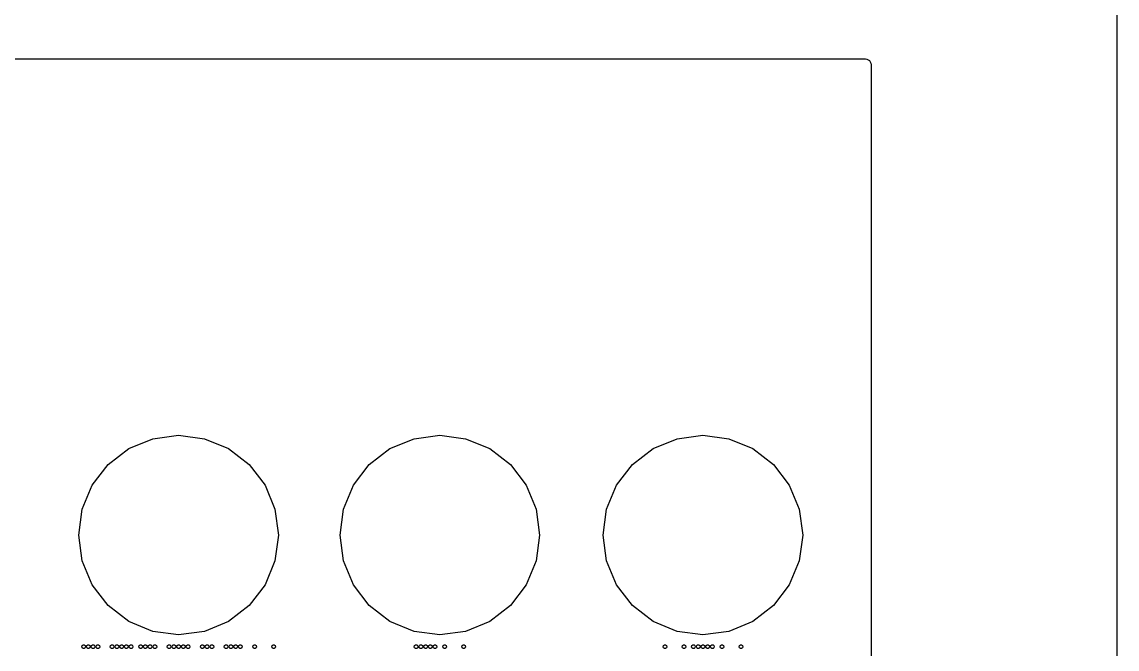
# Model space of a CAD drawing. Header units: millimetres. Extents: x 0 to 390, y 0 to 390.
# Drawn here: x 274.7 to 390, y 177.3 to 243.3 of the extents above; entities that cross this region are included whole.
import ezdxf

# ---------------------------------------------------------------- set-up
doc = ezdxf.new("R2010")
doc.units = ezdxf.units.MM
for name, color, linetype in [('INCISIONE', 7, 'CONTINUOUS'), ('SEGNO', 5, 'CONTINUOUS'), ('TAGLIO', 1, 'CONTINUOUS')]:
    doc.layers.add(name, color=color, linetype=linetype)

msp = doc.modelspace()

# ---------------------------------------------------------------- linework, layer by layer
at = {"layer": 'INCISIONE'}
for points in [[(281.395, 177.53), (281.358, 177.415), (281.26, 177.345), (281.14, 177.345), (281.042, 177.415), (281.005, 177.53), (281.042, 177.645), (281.14, 177.715), (281.26, 177.715), (281.358, 177.645)], [(281.895, 177.53), (281.858, 177.415), (281.76, 177.345), (281.64, 177.345), (281.542, 177.415), (281.505, 177.53), (281.542, 177.645), (281.64, 177.715), (281.76, 177.715), (281.858, 177.645)], [(282.395, 177.53), (282.358, 177.415), (282.26, 177.345), (282.14, 177.345), (282.042, 177.415), (282.005, 177.53), (282.042, 177.645), (282.14, 177.715), (282.26, 177.715), (282.358, 177.645)], [(282.895, 177.53), (282.858, 177.415), (282.76, 177.345), (282.64, 177.345), (282.542, 177.415), (282.505, 177.53), (282.542, 177.645), (282.64, 177.715), (282.76, 177.715), (282.858, 177.645)], [(284.395, 177.53), (284.358, 177.415), (284.26, 177.345), (284.14, 177.345), (284.042, 177.415), (284.005, 177.53), (284.042, 177.645), (284.14, 177.715), (284.26, 177.715), (284.358, 177.645)], [(284.895, 177.53), (284.858, 177.415), (284.76, 177.345), (284.64, 177.345), (284.542, 177.415), (284.505, 177.53), (284.542, 177.645), (284.64, 177.715), (284.76, 177.715), (284.858, 177.645)], [(285.395, 177.53), (285.358, 177.415), (285.26, 177.345), (285.14, 177.345), (285.042, 177.415), (285.005, 177.53), (285.042, 177.645), (285.14, 177.715), (285.26, 177.715), (285.358, 177.645)], [(285.895, 177.53), (285.858, 177.415), (285.76, 177.345), (285.64, 177.345), (285.542, 177.415), (285.505, 177.53), (285.542, 177.645), (285.64, 177.715), (285.76, 177.715), (285.858, 177.645)], [(286.395, 177.53), (286.358, 177.415), (286.26, 177.345), (286.14, 177.345), (286.042, 177.415), (286.005, 177.53), (286.042, 177.645), (286.14, 177.715), (286.26, 177.715), (286.358, 177.645)], [(287.395, 177.53), (287.358, 177.415), (287.26, 177.345), (287.14, 177.345), (287.042, 177.415), (287.005, 177.53), (287.042, 177.645), (287.14, 177.715), (287.26, 177.715), (287.358, 177.645)], [(287.895, 177.53), (287.858, 177.415), (287.76, 177.345), (287.64, 177.345), (287.542, 177.415), (287.505, 177.53), (287.542, 177.645), (287.64, 177.715), (287.76, 177.715), (287.858, 177.645)], [(288.395, 177.53), (288.358, 177.415), (288.26, 177.345), (288.14, 177.345), (288.042, 177.415), (288.005, 177.53), (288.042, 177.645), (288.14, 177.715), (288.26, 177.715), (288.358, 177.645)], [(288.895, 177.53), (288.858, 177.415), (288.76, 177.345), (288.64, 177.345), (288.542, 177.415), (288.505, 177.53), (288.542, 177.645), (288.64, 177.715), (288.76, 177.715), (288.858, 177.645)], [(290.395, 177.53), (290.358, 177.415), (290.26, 177.345), (290.14, 177.345), (290.042, 177.415), (290.005, 177.53), (290.042, 177.645), (290.14, 177.715), (290.26, 177.715), (290.358, 177.645)], [(290.895, 177.53), (290.858, 177.415), (290.76, 177.345), (290.64, 177.345), (290.542, 177.415), (290.505, 177.53), (290.542, 177.645), (290.64, 177.715), (290.76, 177.715), (290.858, 177.645)], [(291.395, 177.53), (291.358, 177.415), (291.26, 177.345), (291.14, 177.345), (291.042, 177.415), (291.005, 177.53), (291.042, 177.645), (291.14, 177.715), (291.26, 177.715), (291.358, 177.645)], [(291.895, 177.53), (291.858, 177.415), (291.76, 177.345), (291.64, 177.345), (291.542, 177.415), (291.505, 177.53), (291.542, 177.645), (291.64, 177.715), (291.76, 177.715), (291.858, 177.645)], [(292.395, 177.53), (292.358, 177.415), (292.26, 177.345), (292.14, 177.345), (292.042, 177.415), (292.005, 177.53), (292.042, 177.645), (292.14, 177.715), (292.26, 177.715), (292.358, 177.645)], [(293.895, 177.53), (293.858, 177.415), (293.76, 177.345), (293.64, 177.345), (293.542, 177.415), (293.505, 177.53), (293.542, 177.645), (293.64, 177.715), (293.76, 177.715), (293.858, 177.645)], [(294.395, 177.53), (294.358, 177.415), (294.26, 177.345), (294.14, 177.345), (294.042, 177.415), (294.005, 177.53), (294.042, 177.645), (294.14, 177.715), (294.26, 177.715), (294.358, 177.645)], [(294.895, 177.53), (294.858, 177.415), (294.76, 177.345), (294.64, 177.345), (294.542, 177.415), (294.505, 177.53), (294.542, 177.645), (294.64, 177.715), (294.76, 177.715), (294.858, 177.645)], [(296.395, 177.53), (296.358, 177.415), (296.26, 177.345), (296.14, 177.345), (296.042, 177.415), (296.005, 177.53), (296.042, 177.645), (296.14, 177.715), (296.26, 177.715), (296.358, 177.645)], [(296.895, 177.53), (296.858, 177.415), (296.76, 177.345), (296.64, 177.345), (296.542, 177.415), (296.505, 177.53), (296.542, 177.645), (296.64, 177.715), (296.76, 177.715), (296.858, 177.645)], [(297.395, 177.53), (297.358, 177.415), (297.26, 177.345), (297.14, 177.345), (297.042, 177.415), (297.005, 177.53), (297.042, 177.645), (297.14, 177.715), (297.26, 177.715), (297.358, 177.645)], [(297.895, 177.53), (297.858, 177.415), (297.76, 177.345), (297.64, 177.345), (297.542, 177.415), (297.505, 177.53), (297.542, 177.645), (297.64, 177.715), (297.76, 177.715), (297.858, 177.645)], [(299.395, 177.53), (299.358, 177.415), (299.26, 177.345), (299.14, 177.345), (299.042, 177.415), (299.005, 177.53), (299.042, 177.645), (299.14, 177.715), (299.26, 177.715), (299.358, 177.645)], [(301.395, 177.53), (301.358, 177.415), (301.26, 177.345), (301.14, 177.345), (301.042, 177.415), (301.005, 177.53), (301.042, 177.645), (301.14, 177.715), (301.26, 177.715), (301.358, 177.645)], [(316.395, 177.53), (316.358, 177.415), (316.26, 177.345), (316.14, 177.345), (316.042, 177.415), (316.005, 177.53), (316.042, 177.645), (316.14, 177.715), (316.26, 177.715), (316.358, 177.645)], [(316.895, 177.53), (316.858, 177.415), (316.76, 177.345), (316.64, 177.345), (316.542, 177.415), (316.505, 177.53), (316.542, 177.645), (316.64, 177.715), (316.76, 177.715), (316.858, 177.645)], [(317.395, 177.53), (317.358, 177.415), (317.26, 177.345), (317.14, 177.345), (317.042, 177.415), (317.005, 177.53), (317.042, 177.645), (317.14, 177.715), (317.26, 177.715), (317.358, 177.645)], [(317.895, 177.53), (317.858, 177.415), (317.76, 177.345), (317.64, 177.345), (317.542, 177.415), (317.505, 177.53), (317.542, 177.645), (317.64, 177.715), (317.76, 177.715), (317.858, 177.645)], [(318.395, 177.53), (318.358, 177.415), (318.26, 177.345), (318.14, 177.345), (318.042, 177.415), (318.005, 177.53), (318.042, 177.645), (318.14, 177.715), (318.26, 177.715), (318.358, 177.645)], [(319.395, 177.53), (319.358, 177.415), (319.26, 177.345), (319.14, 177.345), (319.042, 177.415), (319.005, 177.53), (319.042, 177.645), (319.14, 177.715), (319.26, 177.715), (319.358, 177.645)], [(321.395, 177.53), (321.358, 177.415), (321.26, 177.345), (321.14, 177.345), (321.042, 177.415), (321.005, 177.53), (321.042, 177.645), (321.14, 177.715), (321.26, 177.715), (321.358, 177.645)], [(342.595, 177.53), (342.558, 177.415), (342.46, 177.345), (342.34, 177.345), (342.242, 177.415), (342.205, 177.53), (342.242, 177.645), (342.34, 177.715), (342.46, 177.715), (342.558, 177.645)], [(344.595, 177.53), (344.558, 177.415), (344.46, 177.345), (344.34, 177.345), (344.242, 177.415), (344.205, 177.53), (344.242, 177.645), (344.34, 177.715), (344.46, 177.715), (344.558, 177.645)], [(345.595, 177.53), (345.558, 177.415), (345.46, 177.345), (345.34, 177.345), (345.242, 177.415), (345.205, 177.53), (345.242, 177.645), (345.34, 177.715), (345.46, 177.715), (345.558, 177.645)], [(346.095, 177.53), (346.058, 177.415), (345.96, 177.345), (345.84, 177.345), (345.742, 177.415), (345.705, 177.53), (345.742, 177.645), (345.84, 177.715), (345.96, 177.715), (346.058, 177.645)], [(346.595, 177.53), (346.558, 177.415), (346.46, 177.345), (346.34, 177.345), (346.242, 177.415), (346.205, 177.53), (346.242, 177.645), (346.34, 177.715), (346.46, 177.715), (346.558, 177.645)], [(347.095, 177.53), (347.058, 177.415), (346.96, 177.345), (346.84, 177.345), (346.742, 177.415), (346.705, 177.53), (346.742, 177.645), (346.84, 177.715), (346.96, 177.715), (347.058, 177.645)], [(347.595, 177.53), (347.558, 177.415), (347.46, 177.345), (347.34, 177.345), (347.242, 177.415), (347.205, 177.53), (347.242, 177.645), (347.34, 177.715), (347.46, 177.715), (347.558, 177.645)], [(348.595, 177.53), (348.558, 177.415), (348.46, 177.345), (348.34, 177.345), (348.242, 177.415), (348.205, 177.53), (348.242, 177.645), (348.34, 177.715), (348.46, 177.715), (348.558, 177.645)], [(350.595, 177.53), (350.558, 177.415), (350.46, 177.345), (350.34, 177.345), (350.242, 177.415), (350.205, 177.53), (350.242, 177.645), (350.34, 177.715), (350.46, 177.715), (350.558, 177.645)]]:
    msp.add_lwpolyline(points, close=True, dxfattribs=at)
at = {"layer": 'SEGNO'}
msp.add_lwpolyline([(0, 0), (390, 0), (390, 390), (0, 390)], close=True, dxfattribs=at)
at = {"layer": 'TAGLIO'}
msp.add_lwpolyline([(5.6, 239.38), (363.5, 239.38), (363.655, 239.36), (363.8, 239.3), (363.924, 239.204), (364.02, 239.08), (364.08, 238.935), (364.1, 238.78), (364.1, 114.18), (364.08, 114.025), (364.02, 113.88), (363.924, 113.756), (363.8, 113.66), (363.655, 113.6), (363.5, 113.58), (5.6, 113.58)], dxfattribs=at)
for points in [[(301.7, 189.28), (301.342, 186.562), (300.293, 184.03), (298.625, 181.855), (296.45, 180.187), (293.918, 179.138), (291.2, 178.78), (288.482, 179.138), (285.95, 180.187), (283.775, 181.855), (282.107, 184.03), (281.058, 186.562), (280.7, 189.28), (281.058, 191.998), (282.107, 194.53), (283.775, 196.705), (285.95, 198.373), (288.482, 199.422), (291.2, 199.78), (293.918, 199.422), (296.45, 198.373), (298.625, 196.705), (300.293, 194.53), (301.342, 191.998)], [(329.2, 189.28), (328.842, 186.562), (327.793, 184.03), (326.125, 181.855), (323.95, 180.187), (321.418, 179.138), (318.7, 178.78), (315.982, 179.138), (313.45, 180.187), (311.275, 181.855), (309.607, 184.03), (308.558, 186.562), (308.2, 189.28), (308.558, 191.998), (309.607, 194.53), (311.275, 196.705), (313.45, 198.373), (315.982, 199.422), (318.7, 199.78), (321.418, 199.422), (323.95, 198.373), (326.125, 196.705), (327.793, 194.53), (328.842, 191.998)], [(356.9, 189.28), (356.542, 186.562), (355.493, 184.03), (353.825, 181.855), (351.65, 180.187), (349.118, 179.138), (346.4, 178.78), (343.682, 179.138), (341.15, 180.187), (338.975, 181.855), (337.307, 184.03), (336.258, 186.562), (335.9, 189.28), (336.258, 191.998), (337.307, 194.53), (338.975, 196.705), (341.15, 198.373), (343.682, 199.422), (346.4, 199.78), (349.118, 199.422), (351.65, 198.373), (353.825, 196.705), (355.493, 194.53), (356.542, 191.998)]]:
    msp.add_lwpolyline(points, close=True, dxfattribs=at)

doc.saveas('drawing.dxf')
